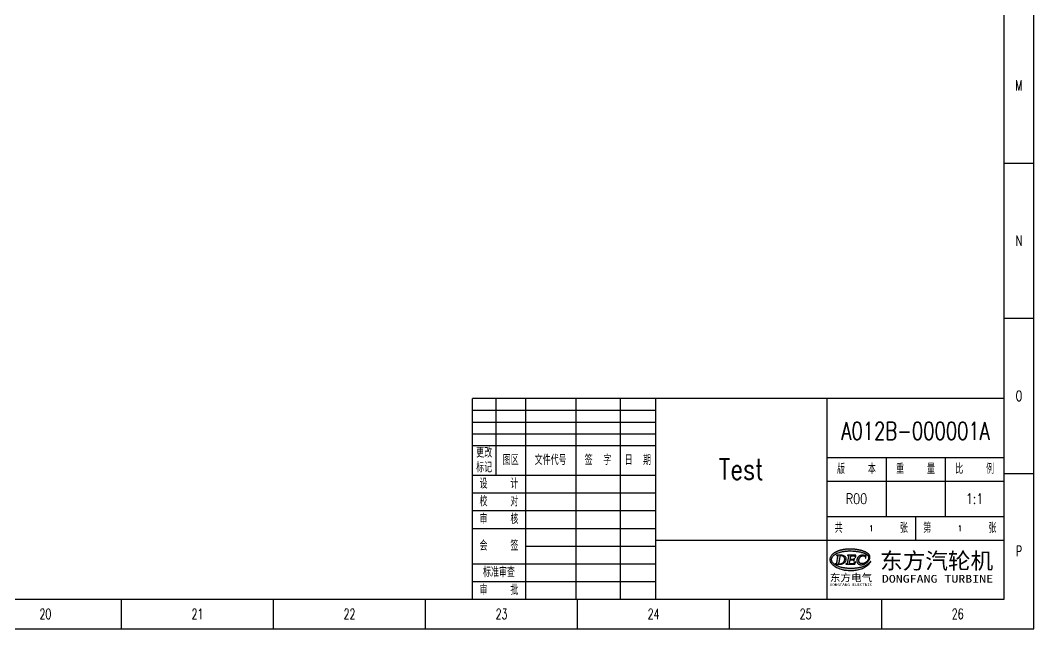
# Model space of a CAD drawing. Header units: millimetres. Extents: x 0 to 1338, y 0 to 841.
# Drawn here: x 995 to 1338, y 0 to 206 of the extents above; entities that cross this region are included whole.
import ezdxf
from ezdxf.enums import TextEntityAlignment as Align

# ---------------------------------------------------------------- set-up
doc = ezdxf.new("R2010")
doc.units = ezdxf.units.MM
doc.layers.add('PDM_Title', color=7, linetype='Continuous')
doc.styles.add('HZ', font='TXT.SHX', dxfattribs={"width": 0.667, "bigfont": 'HZTXT.SHX'})
doc.styles.add('pdmHT', font='SIMHEI.TTF')

# ---------------------------------------------------------------- blocks, each defined once
blk = doc.blocks.new('FitPDM_DWGFrame')
at = {"layer": 'PDM_Title'}
h = blk.add_hatch(color=2, dxfattribs=at)
h.paths.add_polyline_path([(1271.25, 24.86), (1271.24, 24.83), (1271.23, 24.81), (1271.24, 24.79), (1271.26, 24.76), (1271.47, 24.76), (1271.51, 24.74), (1271.55, 24.72), (1271.59, 24.67), (1271.62, 24.62), (1271.63, 24.53), (1271.26, 22.33), (1271.25, 22.22), (1271.2, 22.15), (1271.15, 22.08), (1271.08, 22.01), (1271, 21.96), (1270.91, 21.96), (1270.82, 21.94), (1270.75, 21.93), (1270.73, 21.88), (1270.75, 21.84), (1270.79, 21.84), (1272.5, 21.84), (1272.71, 21.86), (1272.92, 21.89), (1273.13, 21.93), (1273.32, 21.99), (1273.48, 22.06), (1273.7, 22.17), (1273.88, 22.28), (1274.01, 22.39), (1274.17, 22.56), (1274.29, 22.72), (1274.38, 22.87), (1274.45, 23.05), (1274.51, 23.2), (1274.53, 23.41), (1274.54, 23.59), (1274.53, 23.78), (1274.5, 23.96), (1274.44, 24.13), (1274.33, 24.3), (1274.18, 24.47), (1273.96, 24.62), (1273.76, 24.71), (1273.48, 24.8), (1273.21, 24.86), (1272.96, 24.86)])
h.paths.add_polyline_path([(1272.45, 24.62), (1272.4, 24.56), (1272.37, 24.48), (1272.34, 24.38), (1271.99, 22.35), (1271.97, 22.24), (1271.97, 22.15), (1271.97, 22.09), (1272.05, 22.04), (1272.14, 22.01), (1272.32, 22.01), (1272.52, 22.02), (1272.64, 22.03), (1272.77, 22.05), (1272.91, 22.09), (1273, 22.12), (1273.1, 22.15), (1273.18, 22.19), (1273.28, 22.24), (1273.36, 22.29), (1273.43, 22.35), (1273.51, 22.39), (1273.57, 22.43), (1273.62, 22.49), (1273.68, 22.57), (1273.72, 22.63), (1273.77, 22.71), (1273.81, 22.78), (1273.83, 22.82), (1273.89, 22.91), (1273.92, 22.99), (1273.95, 23.08), (1273.98, 23.19), (1274, 23.29), (1274.03, 23.4), (1274.04, 23.51), (1274.04, 23.6), (1274.04, 23.69), (1274, 23.9), (1273.96, 24.04), (1273.93, 24.09), (1273.89, 24.17), (1273.84, 24.22), (1273.81, 24.27), (1273.76, 24.33), (1273.72, 24.38), (1273.66, 24.43), (1273.58, 24.5), (1273.5, 24.53), (1273.4, 24.58), (1273.27, 24.63), (1273.08, 24.68), (1272.94, 24.7), (1272.81, 24.71), (1272.72, 24.7)], flags=0)
h.paths.add_polyline_path([(1276.21, 24.66), (1277.24, 24.65), (1277.31, 24.62), (1277.39, 24.59), (1277.44, 24.55), (1277.48, 24.51), (1277.52, 24.46), (1277.54, 24.41), (1277.56, 24.36), (1277.58, 24.25), (1277.6, 24.18), (1277.62, 24.16), (1277.64, 24.16), (1277.67, 24.16), (1277.71, 24.19), (1277.74, 24.23), (1277.76, 24.28), (1277.83, 24.75), (1277.83, 24.8), (1277.81, 24.83), (1277.78, 24.85), (1277.75, 24.86), (1275.02, 24.86), (1274.98, 24.84), (1274.98, 24.8), (1275, 24.76), (1275.12, 24.75), (1275.21, 24.73), (1275.28, 24.69), (1275.31, 24.64), (1275.32, 24.56), (1275.31, 24.49), (1274.9, 22.25), (1274.87, 22.17), (1274.84, 22.11), (1274.79, 22.06), (1274.75, 22), (1274.68, 21.96), (1274.63, 21.94), (1274.59, 21.93), (1274.43, 21.93), (1274.41, 21.92), (1274.4, 21.88), (1274.41, 21.86), (1274.43, 21.84), (1277.31, 21.84), (1277.35, 21.85), (1277.4, 21.89), (1277.42, 21.92), (1277.68, 22.51), (1277.69, 22.54), (1277.69, 22.58), (1277.67, 22.59), (1277.64, 22.61), (1277.6, 22.61), (1277.57, 22.6), (1277.53, 22.56), (1277.5, 22.51), (1277.47, 22.46), (1277.43, 22.4), (1277.35, 22.34), (1277.25, 22.27), (1277.17, 22.21), (1277.1, 22.17), (1277.02, 22.12), (1276.94, 22.08), (1276.88, 22.05), (1276.8, 22.03), (1276.72, 22.02), (1276.65, 22.01), (1275.84, 22), (1275.78, 22.02), (1275.73, 22.05), (1275.71, 22.07), (1275.7, 22.16), (1275.7, 22.26), (1275.86, 23.2), (1275.87, 23.25), (1275.88, 23.28), (1275.91, 23.3), (1275.98, 23.31), (1276.71, 23.31), (1276.83, 23.29), (1276.93, 23.27), (1276.99, 23.22), (1277.03, 23.17), (1277.07, 23.11), (1277.09, 23.05), (1277.08, 22.99), (1277.08, 22.95), (1277.09, 22.9), (1277.11, 22.89), (1277.15, 22.89), (1277.18, 22.9), (1277.21, 22.92), (1277.22, 22.94), (1277.38, 23.82), (1277.39, 23.87), (1277.39, 23.89), (1277.37, 23.9), (1277.34, 23.91), (1277.31, 23.91), (1277.29, 23.89), (1277.27, 23.83), (1277.25, 23.76), (1277.23, 23.7), (1277.2, 23.65), (1277.15, 23.61), (1277.12, 23.58), (1277.05, 23.54), (1276.99, 23.51), (1276.92, 23.48), (1276.87, 23.48), (1275.97, 23.48), (1275.93, 23.51), (1275.92, 23.56), (1275.94, 23.65), (1276.09, 24.52), (1276.1, 24.57), (1276.12, 24.6), (1276.14, 24.63)])
h.paths.add_polyline_path([(1282.82, 22.6), (1282.86, 22.66), (1282.9, 22.72), (1282.91, 22.73), (1282.91, 22.75), (1282.91, 22.77), (1282.89, 22.79), (1282.88, 22.82), (1282.85, 22.82), (1282.81, 22.81), (1282.77, 22.77), (1282.73, 22.72), (1282.69, 22.66), (1282.67, 22.64), (1282.53, 22.49), (1282.35, 22.34), (1282.27, 22.26), (1282.17, 22.18), (1282.06, 22.07), (1281.96, 22), (1281.87, 21.94), (1281.78, 21.87), (1281.59, 21.72), (1281.46, 21.64), (1281.27, 21.53), (1281.09, 21.42), (1280.9, 21.33), (1280.73, 21.24), (1280.64, 21.2), (1280.58, 21.17), (1280.41, 21.11), (1280.26, 21.04), (1280.06, 20.97), (1279.87, 20.9), (1279.66, 20.83), (1279.46, 20.77), (1279.24, 20.72), (1279.03, 20.69), (1278.83, 20.66), (1278.62, 20.61), (1278.42, 20.58), (1278.13, 20.54), (1277.94, 20.51), (1277.7, 20.48), (1277.47, 20.46), (1277.21, 20.44), (1276.92, 20.41), (1276.57, 20.39), (1276.21, 20.39), (1276.03, 20.38), (1275.79, 20.37), (1275.4, 20.39), (1275.2, 20.41), (1275.06, 20.43), (1274.83, 20.46), (1274.65, 20.46), (1274.43, 20.51), (1274.14, 20.54), (1273.95, 20.59), (1273.74, 20.61), (1273.46, 20.67), (1273.19, 20.73), (1272.91, 20.79), (1272.64, 20.87), (1272.26, 20.99), (1272.05, 21.08), (1271.8, 21.17), (1271.58, 21.27), (1271.4, 21.35), (1271.22, 21.43), (1271.05, 21.54), (1270.82, 21.64), (1270.64, 21.77), (1270.48, 21.89), (1270.32, 22.04), (1270.17, 22.18), (1270.02, 22.36), (1269.94, 22.46), (1269.81, 22.65), (1269.72, 22.83), (1269.65, 23.06), (1269.61, 23.28), (1269.6, 23.54), (1269.64, 23.77), (1269.7, 24.01), (1269.79, 24.16), (1269.87, 24.32), (1270.01, 24.51), (1270.16, 24.7), (1270.34, 24.87), (1270.59, 25.07), (1270.89, 25.26), (1270.99, 25.33), (1271.23, 25.45), (1271.48, 25.58), (1271.85, 25.73), (1272.23, 25.83), (1272.63, 25.95), (1273.01, 26.05), (1273.32, 26.11), (1273.83, 26.19), (1274.23, 26.25), (1274.62, 26.29), (1275, 26.32), (1275.34, 26.35), (1276.25, 26.34), (1276.8, 26.31), (1277.02, 26.29), (1277.26, 26.27), (1277.47, 26.25), (1277.7, 26.24), (1277.92, 26.21), (1278.11, 26.18), (1278.34, 26.15), (1278.52, 26.12), (1278.75, 26.09), (1278.99, 26.04), (1279.26, 25.99), (1279.52, 25.93), (1279.71, 25.87), (1279.93, 25.82), (1280.1, 25.78), (1280.3, 25.74), (1280.46, 25.68), (1280.65, 25.61), (1280.76, 25.54), (1280.87, 25.51), (1280.98, 25.46), (1281.07, 25.4), (1281.15, 25.36), (1281.25, 25.3), (1281.36, 25.23), (1281.46, 25.16), (1281.53, 25.09), (1281.62, 25.02), (1281.69, 24.95), (1281.8, 24.86), (1281.87, 24.77), (1281.91, 24.69), (1281.95, 24.63), (1282, 24.55), (1282.04, 24.49), (1282.06, 24.41), (1282.09, 24.32), (1282.11, 24.21), (1282.11, 24.03), (1282.11, 23.88), (1282.09, 23.75), (1282.06, 23.66), (1282.04, 23.57), (1282.01, 23.47), (1281.95, 23.36), (1281.9, 23.29), (1281.82, 23.15), (1281.74, 23.05), (1281.68, 22.95), (1281.57, 22.85), (1281.49, 22.77), (1281.4, 22.68), (1281.34, 22.62), (1281.23, 22.54), (1281.15, 22.48), (1281.06, 22.42), (1280.97, 22.37), (1280.84, 22.31), (1280.76, 22.26), (1280.68, 22.23), (1280.59, 22.18), (1280.49, 22.14), (1280.35, 22.12), (1280.22, 22.09), (1280.07, 22.05), (1279.87, 22.05), (1279.65, 22.05), (1279.56, 22.08), (1279.44, 22.11), (1279.36, 22.14), (1279.29, 22.18), (1279.22, 22.22), (1279.16, 22.26), (1279.12, 22.3), (1279.08, 22.33), (1279.04, 22.35), (1279.01, 22.4), (1278.98, 22.44), (1278.96, 22.48), (1278.93, 22.53), (1278.9, 22.59), (1278.88, 22.65), (1278.86, 22.72), (1278.84, 22.79), (1278.82, 22.88), (1278.81, 22.97), (1278.79, 23.11), (1278.79, 23.24), (1278.82, 23.34), (1278.83, 23.41), (1278.84, 23.48), (1278.87, 23.57), (1278.9, 23.65), (1278.93, 23.73), (1278.96, 23.79), (1278.99, 23.85), (1279.02, 23.91), (1279.04, 23.97), (1279.06, 24), (1279.1, 24.04), (1279.12, 24.08), (1279.16, 24.11), (1279.18, 24.13), (1279.19, 24.16), (1279.21, 24.18), (1279.24, 24.22), (1279.25, 24.24), (1279.27, 24.26), (1279.32, 24.3), (1279.35, 24.35), (1279.45, 24.42), (1279.53, 24.48), (1279.63, 24.53), (1279.72, 24.59), (1279.8, 24.62), (1279.87, 24.65), (1279.98, 24.68), (1280.06, 24.7), (1280.12, 24.73), (1280.23, 24.73), (1280.38, 24.73), (1280.46, 24.71), (1280.55, 24.68), (1280.63, 24.66), (1280.71, 24.62), (1280.77, 24.58), (1280.82, 24.54), (1280.87, 24.49), (1280.92, 24.43), (1280.96, 24.39), (1280.99, 24.34), (1281, 24.29), (1281.03, 24.23), (1281.03, 24.16), (1281.05, 24.07), (1281.07, 23.99), (1281.07, 23.91), (1281.08, 23.89), (1281.1, 23.89), (1281.14, 23.88), (1281.15, 23.89), (1281.17, 23.91), (1281.17, 23.99), (1281.18, 24.11), (1281.3, 24.82), (1281.3, 24.85), (1281.28, 24.87), (1281.26, 24.89), (1281.22, 24.89), (1281.18, 24.87), (1281.15, 24.85), (1281.13, 24.82), (1281.12, 24.8), (1281.09, 24.78), (1281.04, 24.76), (1281, 24.75), (1280.95, 24.75), (1280.88, 24.76), (1280.82, 24.78), (1280.73, 24.8), (1280.63, 24.82), (1280.54, 24.85), (1280.43, 24.86), (1280.31, 24.87), (1280.16, 24.89), (1280, 24.89), (1279.84, 24.87), (1279.68, 24.86), (1279.58, 24.84), (1279.5, 24.82), (1279.39, 24.79), (1279.3, 24.76), (1279.22, 24.73), (1279.15, 24.71), (1279.06, 24.65), (1278.97, 24.6), (1278.9, 24.56), (1278.85, 24.51), (1278.8, 24.47), (1278.74, 24.42), (1278.66, 24.34), (1278.58, 24.26), (1278.52, 24.19), (1278.48, 24.13), (1278.43, 24.08), (1278.38, 24.01), (1278.34, 23.93), (1278.3, 23.86), (1278.27, 23.77), (1278.23, 23.7), (1278.19, 23.6), (1278.17, 23.52), (1278.17, 23.46), (1278.15, 23.41), (1278.14, 23.3), (1278.11, 23.21), (1278.11, 23.14), (1278.1, 23.05), (1278.09, 23.01), (1278.1, 22.98), (1278.11, 22.89), (1278.12, 22.8), (1278.14, 22.71), (1278.14, 22.62), (1278.16, 22.54), (1278.21, 22.44), (1278.25, 22.37), (1278.3, 22.29), (1278.34, 22.23), (1278.39, 22.17), (1278.44, 22.13), (1278.5, 22.06), (1278.55, 22), (1278.62, 21.95), (1278.7, 21.89), (1278.78, 21.84), (1278.85, 21.81), (1278.92, 21.79), (1279.04, 21.75), (1279.15, 21.71), (1279.27, 21.69), (1279.42, 21.68), (1279.57, 21.67), (1279.74, 21.68), (1279.91, 21.69), (1280.07, 21.71), (1280.22, 21.74), (1280.33, 21.77), (1280.41, 21.79), (1280.49, 21.82), (1280.61, 21.86), (1280.68, 21.91), (1280.77, 21.94), (1280.87, 22), (1280.94, 22.04), (1281.01, 22.08), (1281.11, 22.14), (1281.18, 22.2), (1281.29, 22.26), (1281.35, 22.31), (1281.41, 22.36), (1281.46, 22.38), (1281.53, 22.45), (1281.61, 22.5), (1281.67, 22.56), (1281.72, 22.62), (1281.77, 22.65), (1281.83, 22.71), (1281.85, 22.75), (1281.91, 22.8), (1281.94, 22.86), (1281.98, 22.88), (1282.01, 22.92), (1282.04, 22.95), (1282.06, 22.99), (1282.1, 23.04), (1282.14, 23.08), (1282.16, 23.12), (1282.2, 23.18), (1282.24, 23.24), (1282.28, 23.28), (1282.31, 23.35), (1282.36, 23.4), (1282.38, 23.45), (1282.4, 23.49), (1282.42, 23.56), (1282.44, 23.61), (1282.47, 23.69), (1282.5, 23.76), (1282.52, 23.84), (1282.54, 23.91), (1282.56, 23.99), (1282.57, 24.08), (1282.58, 24.24), (1282.57, 24.46), (1282.55, 24.58), (1282.52, 24.66), (1282.49, 24.75), (1282.46, 24.8), (1282.43, 24.86), (1282.39, 24.93), (1282.34, 25), (1282.3, 25.05), (1282.26, 25.11), (1282.2, 25.16), (1282.14, 25.25), (1282.06, 25.31), (1282, 25.38), (1281.94, 25.42), (1281.86, 25.49), (1281.79, 25.55), (1281.71, 25.61), (1281.65, 25.66), (1281.57, 25.7), (1281.5, 25.74), (1281.41, 25.79), (1281.34, 25.83), (1281.27, 25.87), (1281.2, 25.9), (1281.12, 25.94), (1281.06, 25.98), (1281.02, 25.99), (1280.96, 26.01), (1280.86, 26.07), (1280.76, 26.1), (1280.69, 26.14), (1280.59, 26.17), (1280.51, 26.21), (1280.43, 26.24), (1280.35, 26.27), (1280.27, 26.31), (1280.18, 26.33), (1280.09, 26.36), (1280.01, 26.38), (1279.92, 26.42), (1279.82, 26.45), (1279.72, 26.47), (1279.62, 26.5), (1279.53, 26.53), (1279.43, 26.55), (1279.33, 26.58), (1279.22, 26.6), (1279.12, 26.62), (1279.04, 26.64), (1278.95, 26.66), (1278.82, 26.68), (1278.74, 26.7), (1278.64, 26.71), (1278.57, 26.74), (1278.46, 26.75), (1278.38, 26.77), (1278.27, 26.79), (1278.11, 26.81), (1278, 26.83), (1277.91, 26.85), (1277.8, 26.87), (1277.67, 26.88), (1277.49, 26.9), (1277.34, 26.92), (1277.14, 26.94), (1276.95, 26.95), (1276.75, 26.95), (1276.54, 26.96), (1276.27, 26.97), (1275.96, 26.98), (1275.61, 26.99), (1275.37, 26.98), (1275.1, 26.96), (1274.88, 26.96), (1274.62, 26.95), (1274.41, 26.93), (1274.24, 26.9), (1274.05, 26.88), (1273.9, 26.86), (1273.8, 26.84), (1273.71, 26.82), (1273.61, 26.8), (1273.48, 26.78), (1273.39, 26.76), (1273.25, 26.73), (1273.14, 26.71), (1273.06, 26.69), (1272.95, 26.66), (1272.82, 26.64), (1272.73, 26.62), (1272.65, 26.59), (1272.54, 26.56), (1272.43, 26.53), (1272.33, 26.5), (1272.24, 26.47), (1272.18, 26.45), (1272.09, 26.42), (1271.99, 26.38), (1271.91, 26.37), (1271.85, 26.33), (1271.78, 26.31), (1271.7, 26.27), (1271.6, 26.24), (1271.52, 26.2), (1271.43, 26.17), (1271.34, 26.13), (1271.25, 26.09), (1271.17, 26.04), (1271.08, 26), (1271, 25.96), (1270.91, 25.92), (1270.84, 25.87), (1270.75, 25.83), (1270.66, 25.78), (1270.57, 25.73), (1270.5, 25.69), (1270.43, 25.64), (1270.35, 25.58), (1270.24, 25.51), (1270.09, 25.38), (1269.91, 25.23), (1269.71, 25.05), (1269.55, 24.84), (1269.39, 24.65), (1269.29, 24.45), (1269.19, 24.23), (1269.12, 24.09), (1269.07, 23.88), (1269.02, 23.67), (1269.01, 23.51), (1269.01, 23.4), (1269, 23.3), (1269.01, 23.21), (1269.06, 22.94), (1269.14, 22.74), (1269.27, 22.48), (1269.39, 22.31), (1269.51, 22.13), (1269.66, 21.96), (1269.81, 21.78), (1269.98, 21.62), (1270.18, 21.44), (1270.42, 21.27), (1270.68, 21.09), (1270.93, 20.92), (1271.19, 20.78), (1271.53, 20.64), (1271.9, 20.47), (1272.38, 20.29), (1272.87, 20.13), (1273.21, 20.02), (1273.56, 19.95), (1273.89, 19.88), (1274.29, 19.83), (1274.63, 19.79), (1275.14, 19.76), (1275.76, 19.72), (1276.27, 19.71), (1276.64, 19.75), (1277.12, 19.77), (1277.55, 19.83), (1277.95, 19.89), (1278.39, 19.95), (1278.85, 20.06), (1279.27, 20.17), (1279.66, 20.31), (1279.99, 20.43), (1280.35, 20.59), (1280.7, 20.75), (1281, 20.92), (1281.34, 21.15), (1281.63, 21.36), (1281.82, 21.51), (1281.92, 21.59), (1282, 21.66), (1282.14, 21.8), (1282.32, 21.98), (1282.46, 22.16), (1282.56, 22.29), (1282.67, 22.41)])
at = {"layer": 'PDM_Title', "color": 2}
for p, q in [((1338, 0), (1338, 841)), ((1328, 157.69), (1338, 157.69)), ((1328, 105.12), (1338, 105.12)), ((1156, 78), (1156, 52)), ((1166, 78), (1166, 10)), ((1183, 78), (1183, 10)), ((1198, 78), (1198, 10)), ((1210, 78), (1210, 10)), ((1268, 78), (1268, 10)), ((1148, 74), (1210, 74)), ((1148, 70), (1210, 70)), ((1148, 66), (1210, 66)), ((1148, 62), (1210, 62)), ((1268, 58), (1328, 58)), ((1288, 58), (1288, 38)), ((1308, 58), (1308, 38)), ((1148, 52), (1210, 52)), ((1328, 52.56), (1338, 52.56)), ((1268, 50), (1328, 50)), ((1148, 46), (1210, 46)), ((1148, 40), (1210, 40)), ((1268, 38), (1328, 38)), ((1298, 38), (1298, 30)), ((1148, 34), (1210, 34)), ((1166, 28), (1210, 28)), ((1210, 30), (1268, 30)), ((1268, 30), (1328, 30)), ((1269.12, 24.09), (1269.07, 23.88)), ((1269.19, 24.23), (1269.12, 24.09)), ((1269.29, 24.45), (1269.19, 24.23)), ((1269.39, 24.65), (1269.29, 24.45)), ((1269.55, 24.84), (1269.39, 24.65)), ((1269.71, 25.05), (1269.55, 24.84)), ((1269.7, 24.01), (1269.79, 24.16)), ((1269.91, 25.23), (1269.71, 25.05)), ((1269.79, 24.16), (1269.87, 24.32)), ((1269.87, 24.32), (1270.01, 24.51)), ((1270.09, 25.38), (1269.91, 25.23)), ((1270.01, 24.51), (1270.16, 24.7)), ((1270.24, 25.51), (1270.09, 25.38)), ((1270.16, 24.7), (1270.34, 24.87)), ((1270.35, 25.58), (1270.24, 25.51)), ((1270.34, 24.87), (1270.59, 25.07)), ((1270.43, 25.64), (1270.35, 25.58)), ((1270.5, 25.69), (1270.43, 25.64)), ((1270.57, 25.73), (1270.5, 25.69)), ((1270.66, 25.78), (1270.57, 25.73)), ((1270.59, 25.07), (1270.89, 25.26)), ((1270.75, 25.83), (1270.66, 25.78)), ((1270.84, 25.87), (1270.75, 25.83)), ((1270.91, 25.92), (1270.84, 25.87)), ((1270.89, 25.26), (1270.99, 25.33)), ((1271, 25.96), (1270.91, 25.92)), ((1270.99, 25.33), (1271.23, 25.45)), ((1271.08, 26), (1271, 25.96)), ((1271.17, 26.04), (1271.08, 26)), ((1271.25, 26.09), (1271.17, 26.04)), ((1271.23, 25.45), (1271.48, 25.58)), ((1271.24, 24.83), (1271.23, 24.81)), ((1271.23, 24.81), (1271.24, 24.79)), ((1271.25, 24.86), (1271.24, 24.83)), ((1271.24, 24.79), (1271.26, 24.76)), ((1271.34, 26.13), (1271.25, 26.09)), ((1272.96, 24.86), (1271.25, 24.86)), ((1271.26, 24.76), (1271.47, 24.76)), ((1271.63, 24.53), (1271.26, 22.33)), ((1271.43, 26.17), (1271.34, 26.13)), ((1271.52, 26.2), (1271.43, 26.17)), ((1271.47, 24.76), (1271.51, 24.74)), ((1271.48, 25.58), (1271.85, 25.73)), ((1271.51, 24.74), (1271.55, 24.72)), ((1271.6, 26.24), (1271.52, 26.2)), ((1271.55, 24.72), (1271.59, 24.67)), ((1271.59, 24.67), (1271.62, 24.62)), ((1271.7, 26.27), (1271.6, 26.24)), ((1271.62, 24.62), (1271.63, 24.53)), ((1271.78, 26.31), (1271.7, 26.27)), ((1271.85, 26.33), (1271.78, 26.31)), ((1271.91, 26.37), (1271.85, 26.33)), ((1271.85, 25.73), (1272.23, 25.83)), ((1271.99, 26.38), (1271.91, 26.37)), ((1272.09, 26.42), (1271.99, 26.38)), ((1272.34, 24.38), (1271.99, 22.35)), ((1272.18, 26.45), (1272.09, 26.42)), ((1272.24, 26.47), (1272.18, 26.45)), ((1272.23, 25.83), (1272.63, 25.95)), ((1272.33, 26.5), (1272.24, 26.47)), ((1272.43, 26.53), (1272.33, 26.5)), ((1272.37, 24.48), (1272.34, 24.38)), ((1272.4, 24.56), (1272.37, 24.48)), ((1272.45, 24.62), (1272.4, 24.56)), ((1272.54, 26.56), (1272.43, 26.53)), ((1272.72, 24.7), (1272.45, 24.62)), ((1272.65, 26.59), (1272.54, 26.56)), ((1272.63, 25.95), (1273.01, 26.05)), ((1272.73, 26.62), (1272.65, 26.59)), ((1272.81, 24.71), (1272.72, 24.7)), ((1272.82, 26.64), (1272.73, 26.62)), ((1272.94, 24.7), (1272.81, 24.71)), ((1272.95, 26.66), (1272.82, 26.64)), ((1273.08, 24.68), (1272.94, 24.7)), ((1273.06, 26.69), (1272.95, 26.66)), ((1273.21, 24.86), (1272.96, 24.86)), ((1273.01, 26.05), (1273.32, 26.11)), ((1273.14, 26.71), (1273.06, 26.69)), ((1273.27, 24.63), (1273.08, 24.68)), ((1273.25, 26.73), (1273.14, 26.71)), ((1273.48, 24.8), (1273.21, 24.86)), ((1273.39, 26.76), (1273.25, 26.73)), ((1273.4, 24.58), (1273.27, 24.63)), ((1273.32, 26.11), (1273.83, 26.19)), ((1273.48, 26.78), (1273.39, 26.76)), ((1273.5, 24.53), (1273.4, 24.58)), ((1273.61, 26.8), (1273.48, 26.78)), ((1273.76, 24.71), (1273.48, 24.8)), ((1273.58, 24.5), (1273.5, 24.53)), ((1273.66, 24.43), (1273.58, 24.5)), ((1273.71, 26.82), (1273.61, 26.8)), ((1273.72, 24.38), (1273.66, 24.43)), ((1273.8, 26.84), (1273.71, 26.82)), ((1273.76, 24.33), (1273.72, 24.38)), ((1273.96, 24.62), (1273.76, 24.71)), ((1273.81, 24.27), (1273.76, 24.33)), ((1273.9, 26.86), (1273.8, 26.84)), ((1273.84, 24.22), (1273.81, 24.27)), ((1273.83, 26.19), (1274.23, 26.25)), ((1273.89, 24.17), (1273.84, 24.22)), ((1273.93, 24.09), (1273.89, 24.17)), ((1274.05, 26.88), (1273.9, 26.86)), ((1273.96, 24.04), (1273.93, 24.09)), ((1274.18, 24.47), (1273.96, 24.62)), ((1274, 23.9), (1273.96, 24.04)), ((1274.24, 26.9), (1274.05, 26.88)), ((1274.33, 24.3), (1274.18, 24.47)), ((1274.23, 26.25), (1274.62, 26.29)), ((1274.41, 26.93), (1274.24, 26.9)), ((1274.44, 24.13), (1274.33, 24.3)), ((1274.62, 26.95), (1274.41, 26.93)), ((1274.5, 23.96), (1274.44, 24.13)), ((1274.88, 26.96), (1274.62, 26.95)), ((1274.62, 26.29), (1275, 26.32)), ((1275.1, 26.96), (1274.88, 26.96)), ((1275.31, 24.49), (1274.9, 22.25)), ((1275.02, 24.86), (1274.98, 24.84)), ((1274.98, 24.84), (1274.98, 24.8)), ((1274.98, 24.8), (1275, 24.76)), ((1275, 26.32), (1275.34, 26.35)), ((1275, 24.76), (1275.12, 24.75)), ((1277.75, 24.86), (1275.02, 24.86)), ((1275.37, 26.98), (1275.1, 26.96)), ((1275.12, 24.75), (1275.21, 24.73)), ((1275.21, 24.73), (1275.28, 24.69)), ((1275.28, 24.69), (1275.31, 24.64)), ((1275.31, 24.64), (1275.32, 24.56)), ((1275.32, 24.56), (1275.31, 24.49)), ((1275.34, 26.35), (1276.25, 26.34)), ((1275.61, 26.99), (1275.37, 26.98)), ((1275.96, 26.98), (1275.61, 26.99)), ((1275.94, 23.65), (1276.09, 24.52)), ((1276.27, 26.97), (1275.96, 26.98)), ((1276.09, 24.52), (1276.1, 24.57)), ((1276.1, 24.57), (1276.12, 24.6)), ((1276.12, 24.6), (1276.14, 24.63)), ((1276.14, 24.63), (1276.21, 24.66)), ((1276.21, 24.66), (1277.24, 24.65)), ((1276.25, 26.34), (1276.8, 26.31)), ((1276.54, 26.96), (1276.27, 26.97)), ((1276.75, 26.95), (1276.54, 26.96)), ((1276.95, 26.95), (1276.75, 26.95)), ((1276.8, 26.31), (1277.02, 26.29)), ((1277.14, 26.94), (1276.95, 26.95)), ((1277.02, 26.29), (1277.26, 26.27)), ((1277.34, 26.92), (1277.14, 26.94)), ((1277.24, 24.65), (1277.31, 24.62)), ((1277.26, 26.27), (1277.47, 26.25)), ((1277.31, 24.62), (1277.39, 24.59)), ((1277.49, 26.9), (1277.34, 26.92)), ((1277.39, 24.59), (1277.44, 24.55)), ((1277.44, 24.55), (1277.48, 24.51)), ((1277.47, 26.25), (1277.7, 26.24)), ((1277.48, 24.51), (1277.52, 24.46)), ((1277.67, 26.88), (1277.49, 26.9)), ((1277.52, 24.46), (1277.54, 24.41)), ((1277.54, 24.41), (1277.56, 24.36)), ((1277.56, 24.36), (1277.58, 24.25)), ((1277.58, 24.25), (1277.6, 24.18)), ((1277.6, 24.18), (1277.62, 24.16)), ((1277.62, 24.16), (1277.64, 24.16)), ((1277.64, 24.16), (1277.67, 24.16)), ((1277.8, 26.87), (1277.67, 26.88)), ((1277.67, 24.16), (1277.71, 24.19)), ((1277.7, 26.24), (1277.92, 26.21)), ((1277.71, 24.19), (1277.74, 24.23)), ((1277.74, 24.23), (1277.76, 24.28)), ((1277.78, 24.85), (1277.75, 24.86)), ((1277.76, 24.28), (1277.83, 24.75)), ((1277.81, 24.83), (1277.78, 24.85)), ((1277.91, 26.85), (1277.8, 26.87)), ((1277.83, 24.8), (1277.81, 24.83)), ((1277.83, 24.75), (1277.83, 24.8)), ((1278, 26.83), (1277.91, 26.85)), ((1277.92, 26.21), (1278.11, 26.18)), ((1278.11, 26.81), (1278, 26.83)), ((1278.27, 26.79), (1278.11, 26.81)), ((1278.11, 26.18), (1278.34, 26.15)), ((1278.38, 26.77), (1278.27, 26.79)), ((1278.34, 26.15), (1278.52, 26.12)), ((1278.46, 26.75), (1278.38, 26.77)), ((1278.43, 24.08), (1278.38, 24.01)), ((1278.48, 24.13), (1278.43, 24.08)), ((1278.57, 26.74), (1278.46, 26.75)), ((1278.52, 24.19), (1278.48, 24.13)), ((1278.52, 26.12), (1278.75, 26.09)), ((1278.58, 24.26), (1278.52, 24.19)), ((1278.64, 26.71), (1278.57, 26.74)), ((1278.66, 24.34), (1278.58, 24.26)), ((1278.74, 26.7), (1278.64, 26.71)), ((1278.74, 24.42), (1278.66, 24.34)), ((1278.82, 26.68), (1278.74, 26.7)), ((1278.8, 24.47), (1278.74, 24.42)), ((1278.75, 26.09), (1278.99, 26.04)), ((1278.85, 24.51), (1278.8, 24.47)), ((1278.95, 26.66), (1278.82, 26.68)), ((1278.9, 24.56), (1278.85, 24.51)), ((1278.97, 24.6), (1278.9, 24.56)), ((1279.04, 26.64), (1278.95, 26.66)), ((1279.06, 24.65), (1278.97, 24.6)), ((1278.99, 26.04), (1279.26, 25.99)), ((1279.12, 26.62), (1279.04, 26.64)), ((1279.15, 24.71), (1279.06, 24.65)), ((1279.06, 24), (1279.1, 24.04)), ((1279.1, 24.04), (1279.12, 24.08)), ((1279.22, 26.6), (1279.12, 26.62)), ((1279.12, 24.08), (1279.16, 24.11)), ((1279.22, 24.73), (1279.15, 24.71)), ((1279.16, 24.11), (1279.18, 24.13)), ((1279.18, 24.13), (1279.19, 24.16)), ((1279.19, 24.16), (1279.21, 24.18)), ((1279.21, 24.18), (1279.24, 24.22)), ((1279.33, 26.58), (1279.22, 26.6)), ((1279.3, 24.76), (1279.22, 24.73)), ((1279.24, 24.22), (1279.25, 24.24)), ((1279.25, 24.24), (1279.27, 24.26)), ((1279.26, 25.99), (1279.52, 25.93)), ((1279.27, 24.26), (1279.32, 24.3)), ((1279.39, 24.79), (1279.3, 24.76)), ((1279.32, 24.3), (1279.35, 24.35)), ((1279.43, 26.55), (1279.33, 26.58)), ((1279.35, 24.35), (1279.45, 24.42)), ((1279.5, 24.82), (1279.39, 24.79)), ((1279.53, 26.53), (1279.43, 26.55)), ((1279.45, 24.42), (1279.53, 24.48)), ((1279.58, 24.84), (1279.5, 24.82)), ((1279.52, 25.93), (1279.71, 25.87)), ((1279.62, 26.5), (1279.53, 26.53)), ((1279.53, 24.48), (1279.63, 24.53)), ((1279.68, 24.86), (1279.58, 24.84)), ((1279.72, 26.47), (1279.62, 26.5)), ((1279.63, 24.53), (1279.72, 24.59)), ((1279.84, 24.87), (1279.68, 24.86)), ((1279.71, 25.87), (1279.93, 25.82)), ((1279.82, 26.45), (1279.72, 26.47)), ((1279.72, 24.59), (1279.8, 24.62)), ((1279.8, 24.62), (1279.87, 24.65)), ((1279.92, 26.42), (1279.82, 26.45)), ((1280, 24.89), (1279.84, 24.87)), ((1279.87, 24.65), (1279.98, 24.68)), ((1280.01, 26.38), (1279.92, 26.42)), ((1279.93, 25.82), (1280.1, 25.78)), ((1279.98, 24.68), (1280.06, 24.7)), ((1280.16, 24.89), (1280, 24.89)), ((1280.09, 26.36), (1280.01, 26.38)), ((1280.06, 24.7), (1280.12, 24.73)), ((1280.18, 26.33), (1280.09, 26.36)), ((1280.1, 25.78), (1280.3, 25.74)), ((1280.12, 24.73), (1280.23, 24.73)), ((1280.31, 24.87), (1280.16, 24.89)), ((1280.27, 26.31), (1280.18, 26.33)), ((1280.23, 24.73), (1280.38, 24.73)), ((1280.35, 26.27), (1280.27, 26.31)), ((1280.3, 25.74), (1280.46, 25.68)), ((1280.43, 24.86), (1280.31, 24.87)), ((1280.43, 26.24), (1280.35, 26.27)), ((1280.38, 24.73), (1280.46, 24.71)), ((1280.51, 26.21), (1280.43, 26.24)), ((1280.54, 24.85), (1280.43, 24.86)), ((1280.46, 25.68), (1280.65, 25.61)), ((1280.46, 24.71), (1280.55, 24.68)), ((1280.59, 26.17), (1280.51, 26.21)), ((1280.63, 24.82), (1280.54, 24.85)), ((1280.55, 24.68), (1280.63, 24.66)), ((1280.69, 26.14), (1280.59, 26.17)), ((1280.73, 24.8), (1280.63, 24.82)), ((1280.63, 24.66), (1280.71, 24.62)), ((1280.65, 25.61), (1280.76, 25.54)), ((1280.76, 26.1), (1280.69, 26.14)), ((1280.71, 24.62), (1280.77, 24.58)), ((1280.82, 24.78), (1280.73, 24.8)), ((1280.86, 26.07), (1280.76, 26.1)), ((1280.76, 25.54), (1280.87, 25.51)), ((1280.77, 24.58), (1280.82, 24.54)), ((1280.88, 24.76), (1280.82, 24.78)), ((1280.82, 24.54), (1280.87, 24.49)), ((1280.96, 26.01), (1280.86, 26.07)), ((1280.87, 25.51), (1280.98, 25.46)), ((1280.87, 24.49), (1280.92, 24.43)), ((1280.95, 24.75), (1280.88, 24.76)), ((1280.92, 24.43), (1280.96, 24.39)), ((1281, 24.75), (1280.95, 24.75)), ((1281.02, 25.99), (1280.96, 26.01)), ((1280.96, 24.39), (1280.99, 24.34)), ((1280.98, 25.46), (1281.07, 25.4)), ((1280.99, 24.34), (1281, 24.29)), ((1281.04, 24.76), (1281, 24.75)), ((1281, 24.29), (1281.03, 24.23)), ((1281.06, 25.98), (1281.02, 25.99)), ((1281.03, 24.23), (1281.03, 24.16)), ((1281.03, 24.16), (1281.05, 24.07)), ((1281.09, 24.78), (1281.04, 24.76)), ((1281.05, 24.07), (1281.07, 23.99)), ((1281.12, 25.94), (1281.06, 25.98)), ((1281.07, 25.4), (1281.15, 25.36)), ((1281.12, 24.8), (1281.09, 24.78)), ((1281.2, 25.9), (1281.12, 25.94)), ((1281.13, 24.82), (1281.12, 24.8)), ((1281.15, 24.85), (1281.13, 24.82)), ((1281.15, 25.36), (1281.25, 25.3)), ((1281.18, 24.87), (1281.15, 24.85)), ((1281.17, 23.99), (1281.18, 24.11)), ((1281.22, 24.89), (1281.18, 24.87)), ((1281.18, 24.11), (1281.3, 24.82)), ((1281.27, 25.87), (1281.2, 25.9)), ((1281.26, 24.89), (1281.22, 24.89)), ((1281.25, 25.3), (1281.36, 25.23)), ((1281.28, 24.87), (1281.26, 24.89)), ((1281.34, 25.83), (1281.27, 25.87)), ((1281.3, 24.85), (1281.28, 24.87)), ((1281.3, 24.82), (1281.3, 24.85)), ((1281.41, 25.79), (1281.34, 25.83)), ((1281.36, 25.23), (1281.46, 25.16)), ((1281.5, 25.74), (1281.41, 25.79)), ((1281.46, 25.16), (1281.53, 25.09)), ((1281.57, 25.7), (1281.5, 25.74)), ((1281.53, 25.09), (1281.62, 25.02)), ((1281.65, 25.66), (1281.57, 25.7)), ((1281.62, 25.02), (1281.69, 24.95)), ((1281.71, 25.61), (1281.65, 25.66)), ((1281.69, 24.95), (1281.8, 24.86)), ((1281.79, 25.55), (1281.71, 25.61)), ((1281.86, 25.49), (1281.79, 25.55)), ((1281.8, 24.86), (1281.87, 24.77)), ((1281.94, 25.42), (1281.86, 25.49)), ((1281.87, 24.77), (1281.91, 24.69)), ((1281.91, 24.69), (1281.95, 24.63)), ((1282, 25.38), (1281.94, 25.42)), ((1281.95, 24.63), (1282, 24.55)), ((1282.06, 25.31), (1282, 25.38)), ((1282, 24.55), (1282.04, 24.49)), ((1282.04, 24.49), (1282.06, 24.41)), ((1282.14, 25.25), (1282.06, 25.31)), ((1282.06, 24.41), (1282.09, 24.32)), ((1282.09, 24.32), (1282.11, 24.21)), ((1282.11, 24.21), (1282.11, 24.03)), ((1282.11, 24.03), (1282.11, 23.88)), ((1282.2, 25.16), (1282.14, 25.25)), ((1282.26, 25.11), (1282.2, 25.16)), ((1282.3, 25.05), (1282.26, 25.11)), ((1282.34, 25), (1282.3, 25.05)), ((1282.39, 24.93), (1282.34, 25)), ((1282.43, 24.86), (1282.39, 24.93)), ((1282.46, 24.8), (1282.43, 24.86)), ((1282.49, 24.75), (1282.46, 24.8)), ((1282.52, 24.66), (1282.49, 24.75)), ((1282.55, 24.58), (1282.52, 24.66)), ((1282.57, 24.46), (1282.55, 24.58)), ((1282.56, 23.99), (1282.57, 24.08)), ((1282.58, 24.24), (1282.57, 24.46)), ((1282.57, 24.08), (1282.58, 24.24)), ((1148, 22), (1210, 22)), ((1269.01, 23.4), (1269, 23.3)), ((1269, 23.3), (1269.01, 23.21)), ((1269.02, 23.67), (1269.01, 23.51)), ((1269.01, 23.51), (1269.01, 23.4)), ((1269.01, 23.21), (1269.06, 22.94)), ((1269.07, 23.88), (1269.02, 23.67)), ((1269.06, 22.94), (1269.14, 22.74)), ((1269.14, 22.74), (1269.27, 22.48)), ((1269.27, 22.48), (1269.39, 22.31)), ((1269.39, 22.31), (1269.51, 22.13)), ((1269.51, 22.13), (1269.66, 21.96)), ((1269.6, 23.54), (1269.64, 23.77)), ((1269.61, 23.28), (1269.6, 23.54)), ((1269.65, 23.06), (1269.61, 23.28)), ((1269.64, 23.77), (1269.7, 24.01)), ((1269.72, 22.83), (1269.65, 23.06)), ((1269.66, 21.96), (1269.81, 21.78)), ((1269.81, 22.65), (1269.72, 22.83)), ((1269.94, 22.46), (1269.81, 22.65)), ((1269.81, 21.78), (1269.98, 21.62)), ((1270.02, 22.36), (1269.94, 22.46)), ((1269.98, 21.62), (1270.18, 21.44)), ((1270.17, 22.18), (1270.02, 22.36)), ((1270.32, 22.04), (1270.17, 22.18)), ((1270.18, 21.44), (1270.42, 21.27)), ((1270.48, 21.89), (1270.32, 22.04)), ((1270.42, 21.27), (1270.68, 21.09)), ((1270.64, 21.77), (1270.48, 21.89)), ((1270.82, 21.64), (1270.64, 21.77)), ((1270.68, 21.09), (1270.93, 20.92)), ((1270.75, 21.93), (1270.73, 21.88)), ((1270.73, 21.88), (1270.75, 21.84)), ((1270.82, 21.94), (1270.75, 21.93)), ((1270.75, 21.84), (1270.79, 21.84)), ((1270.79, 21.84), (1272.5, 21.84)), ((1270.91, 21.96), (1270.82, 21.94)), ((1271.05, 21.54), (1270.82, 21.64)), ((1271, 21.96), (1270.91, 21.96)), ((1270.93, 20.92), (1271.19, 20.78)), ((1271.08, 22.01), (1271, 21.96)), ((1271.22, 21.43), (1271.05, 21.54)), ((1271.15, 22.08), (1271.08, 22.01)), ((1271.2, 22.15), (1271.15, 22.08)), ((1271.19, 20.78), (1271.53, 20.64)), ((1271.25, 22.22), (1271.2, 22.15)), ((1271.4, 21.35), (1271.22, 21.43)), ((1271.26, 22.33), (1271.25, 22.22)), ((1271.58, 21.27), (1271.4, 21.35)), ((1271.53, 20.64), (1271.9, 20.47)), ((1271.8, 21.17), (1271.58, 21.27)), ((1272.05, 21.08), (1271.8, 21.17)), ((1271.99, 22.35), (1271.97, 22.24)), ((1271.97, 22.24), (1271.97, 22.15)), ((1271.97, 22.15), (1271.97, 22.09)), ((1271.97, 22.09), (1272.05, 22.04)), ((1272.05, 22.04), (1272.14, 22.01)), ((1272.26, 20.99), (1272.05, 21.08)), ((1272.14, 22.01), (1272.32, 22.01)), ((1272.64, 20.87), (1272.26, 20.99)), ((1272.32, 22.01), (1272.52, 22.02)), ((1272.5, 21.84), (1272.71, 21.86)), ((1272.52, 22.02), (1272.64, 22.03)), ((1272.64, 22.03), (1272.77, 22.05)), ((1272.91, 20.79), (1272.64, 20.87)), ((1272.71, 21.86), (1272.92, 21.89)), ((1272.77, 22.05), (1272.91, 22.09)), ((1272.91, 22.09), (1273, 22.12)), ((1273.19, 20.73), (1272.91, 20.79)), ((1272.92, 21.89), (1273.13, 21.93)), ((1273, 22.12), (1273.1, 22.15)), ((1273.1, 22.15), (1273.18, 22.19)), ((1273.13, 21.93), (1273.32, 21.99)), ((1273.18, 22.19), (1273.28, 22.24)), ((1273.46, 20.67), (1273.19, 20.73)), ((1273.28, 22.24), (1273.36, 22.29)), ((1273.32, 21.99), (1273.48, 22.06)), ((1273.36, 22.29), (1273.43, 22.35)), ((1273.43, 22.35), (1273.51, 22.39)), ((1273.74, 20.61), (1273.46, 20.67)), ((1273.48, 22.06), (1273.7, 22.17)), ((1273.51, 22.39), (1273.57, 22.43)), ((1273.57, 22.43), (1273.62, 22.49)), ((1273.62, 22.49), (1273.68, 22.57)), ((1273.68, 22.57), (1273.72, 22.63)), ((1273.7, 22.17), (1273.88, 22.28)), ((1273.72, 22.63), (1273.77, 22.71)), ((1273.95, 20.59), (1273.74, 20.61)), ((1273.77, 22.71), (1273.81, 22.78)), ((1273.81, 22.78), (1273.83, 22.82)), ((1273.83, 22.82), (1273.89, 22.91)), ((1273.88, 22.28), (1274.01, 22.39)), ((1273.89, 22.91), (1273.92, 22.99)), ((1273.92, 22.99), (1273.95, 23.08)), ((1273.95, 23.08), (1273.98, 23.19)), ((1274.14, 20.54), (1273.95, 20.59)), ((1273.98, 23.19), (1274, 23.29)), ((1274.04, 23.69), (1274, 23.9)), ((1274, 23.29), (1274.03, 23.4)), ((1274.01, 22.39), (1274.17, 22.56)), ((1274.03, 23.4), (1274.04, 23.51)), ((1274.04, 23.6), (1274.04, 23.69)), ((1274.04, 23.51), (1274.04, 23.6)), ((1274.17, 22.56), (1274.29, 22.72)), ((1274.29, 22.72), (1274.38, 22.87)), ((1274.38, 22.87), (1274.45, 23.05)), ((1274.41, 21.92), (1274.4, 21.88)), ((1274.4, 21.88), (1274.41, 21.86)), ((1274.43, 21.93), (1274.41, 21.92)), ((1274.41, 21.86), (1274.43, 21.84)), ((1274.59, 21.93), (1274.43, 21.93)), ((1274.43, 21.84), (1277.31, 21.84)), ((1274.45, 23.05), (1274.51, 23.2)), ((1274.53, 23.78), (1274.5, 23.96)), ((1274.51, 23.2), (1274.53, 23.41)), ((1274.54, 23.59), (1274.53, 23.78)), ((1274.53, 23.41), (1274.54, 23.59)), ((1274.63, 21.94), (1274.59, 21.93)), ((1274.68, 21.96), (1274.63, 21.94)), ((1274.75, 22), (1274.68, 21.96)), ((1274.79, 22.06), (1274.75, 22)), ((1274.84, 22.11), (1274.79, 22.06)), ((1274.87, 22.17), (1274.84, 22.11)), ((1274.9, 22.25), (1274.87, 22.17)), ((1275.7, 22.26), (1275.86, 23.2)), ((1275.7, 22.16), (1275.7, 22.26)), ((1275.71, 22.07), (1275.7, 22.16)), ((1275.73, 22.05), (1275.71, 22.07)), ((1275.78, 22.02), (1275.73, 22.05)), ((1275.84, 22), (1275.78, 22.02)), ((1276.65, 22.01), (1275.84, 22)), ((1275.86, 23.2), (1275.87, 23.25)), ((1275.87, 23.25), (1275.88, 23.28)), ((1275.88, 23.28), (1275.91, 23.3)), ((1275.91, 23.3), (1275.98, 23.31)), ((1275.92, 23.56), (1275.94, 23.65)), ((1275.93, 23.51), (1275.92, 23.56)), ((1275.97, 23.48), (1275.93, 23.51)), ((1276.87, 23.48), (1275.97, 23.48)), ((1275.98, 23.31), (1276.71, 23.31)), ((1276.72, 22.02), (1276.65, 22.01)), ((1276.71, 23.31), (1276.83, 23.29)), ((1276.8, 22.03), (1276.72, 22.02)), ((1276.88, 22.05), (1276.8, 22.03)), ((1276.83, 23.29), (1276.93, 23.27)), ((1276.92, 23.48), (1276.87, 23.48)), ((1276.94, 22.08), (1276.88, 22.05)), ((1276.99, 23.51), (1276.92, 23.48)), ((1276.93, 23.27), (1276.99, 23.22)), ((1277.02, 22.12), (1276.94, 22.08)), ((1277.05, 23.54), (1276.99, 23.51)), ((1276.99, 23.22), (1277.03, 23.17)), ((1277.1, 22.17), (1277.02, 22.12)), ((1277.03, 23.17), (1277.07, 23.11)), ((1277.12, 23.58), (1277.05, 23.54)), ((1277.07, 23.11), (1277.09, 23.05)), ((1277.09, 23.05), (1277.08, 22.99)), ((1277.08, 22.99), (1277.08, 22.95)), ((1277.08, 22.95), (1277.09, 22.9)), ((1277.09, 22.9), (1277.11, 22.89)), ((1277.17, 22.21), (1277.1, 22.17)), ((1277.11, 22.89), (1277.15, 22.89)), ((1277.15, 23.61), (1277.12, 23.58)), ((1277.2, 23.65), (1277.15, 23.61)), ((1277.15, 22.89), (1277.18, 22.9)), ((1277.25, 22.27), (1277.17, 22.21)), ((1277.18, 22.9), (1277.21, 22.92)), ((1277.23, 23.7), (1277.2, 23.65)), ((1277.21, 22.92), (1277.22, 22.94)), ((1277.22, 22.94), (1277.38, 23.82)), ((1277.25, 23.76), (1277.23, 23.7)), ((1277.27, 23.83), (1277.25, 23.76)), ((1277.35, 22.34), (1277.25, 22.27)), ((1277.29, 23.89), (1277.27, 23.83)), ((1277.31, 23.91), (1277.29, 23.89)), ((1277.34, 23.91), (1277.31, 23.91)), ((1277.31, 21.84), (1277.35, 21.85)), ((1277.37, 23.9), (1277.34, 23.91)), ((1277.43, 22.4), (1277.35, 22.34)), ((1277.35, 21.85), (1277.4, 21.89)), ((1277.39, 23.89), (1277.37, 23.9)), ((1277.38, 23.82), (1277.39, 23.87)), ((1277.39, 23.87), (1277.39, 23.89)), ((1277.4, 21.89), (1277.42, 21.92)), ((1277.42, 21.92), (1277.68, 22.51)), ((1277.47, 22.46), (1277.43, 22.4)), ((1277.5, 22.51), (1277.47, 22.46)), ((1277.53, 22.56), (1277.5, 22.51)), ((1277.57, 22.6), (1277.53, 22.56)), ((1277.6, 22.61), (1277.57, 22.6)), ((1277.64, 22.61), (1277.6, 22.61)), ((1277.67, 22.59), (1277.64, 22.61)), ((1277.69, 22.58), (1277.67, 22.59)), ((1277.68, 22.51), (1277.69, 22.54)), ((1277.69, 22.54), (1277.69, 22.58)), ((1278.1, 23.05), (1278.09, 23.01)), ((1278.09, 23.01), (1278.1, 22.98)), ((1278.11, 23.14), (1278.1, 23.05)), ((1278.1, 22.98), (1278.11, 22.89)), ((1278.14, 23.3), (1278.11, 23.21)), ((1278.11, 23.21), (1278.11, 23.14)), ((1278.11, 22.89), (1278.12, 22.8)), ((1278.12, 22.8), (1278.14, 22.71)), ((1278.15, 23.41), (1278.14, 23.3)), ((1278.14, 22.71), (1278.14, 22.62)), ((1278.14, 22.62), (1278.16, 22.54)), ((1278.17, 23.46), (1278.15, 23.41)), ((1278.16, 22.54), (1278.21, 22.44)), ((1278.19, 23.6), (1278.17, 23.52)), ((1278.17, 23.52), (1278.17, 23.46)), ((1278.23, 23.7), (1278.19, 23.6)), ((1278.21, 22.44), (1278.25, 22.37)), ((1278.27, 23.77), (1278.23, 23.7)), ((1278.25, 22.37), (1278.3, 22.29)), ((1278.3, 23.86), (1278.27, 23.77)), ((1278.34, 23.93), (1278.3, 23.86)), ((1278.3, 22.29), (1278.34, 22.23)), ((1278.38, 24.01), (1278.34, 23.93)), ((1278.34, 22.23), (1278.39, 22.17)), ((1278.39, 22.17), (1278.44, 22.13)), ((1278.62, 20.61), (1278.42, 20.58)), ((1278.44, 22.13), (1278.5, 22.06)), ((1278.5, 22.06), (1278.55, 22)), ((1278.55, 22), (1278.62, 21.95)), ((1278.62, 21.95), (1278.7, 21.89)), ((1278.83, 20.66), (1278.62, 20.61)), ((1278.7, 21.89), (1278.78, 21.84)), ((1278.78, 21.84), (1278.85, 21.81)), ((1278.79, 23.24), (1278.82, 23.34)), ((1278.79, 23.11), (1278.79, 23.24)), ((1278.81, 22.97), (1278.79, 23.11)), ((1278.82, 22.88), (1278.81, 22.97)), ((1278.82, 23.34), (1278.83, 23.41)), ((1278.84, 22.79), (1278.82, 22.88)), ((1278.83, 23.41), (1278.84, 23.48)), ((1279.03, 20.69), (1278.83, 20.66)), ((1278.84, 23.48), (1278.87, 23.57)), ((1278.86, 22.72), (1278.84, 22.79)), ((1278.85, 21.81), (1278.92, 21.79)), ((1278.88, 22.65), (1278.86, 22.72)), ((1278.87, 23.57), (1278.9, 23.65)), ((1278.9, 22.59), (1278.88, 22.65)), ((1278.9, 23.65), (1278.93, 23.73)), ((1278.93, 22.53), (1278.9, 22.59)), ((1278.92, 21.79), (1279.04, 21.75)), ((1278.93, 23.73), (1278.96, 23.79)), ((1278.96, 22.48), (1278.93, 22.53)), ((1278.96, 23.79), (1278.99, 23.85)), ((1278.98, 22.44), (1278.96, 22.48)), ((1279.01, 22.4), (1278.98, 22.44)), ((1278.99, 23.85), (1279.02, 23.91)), ((1279.04, 22.35), (1279.01, 22.4)), ((1279.02, 23.91), (1279.04, 23.97)), ((1279.24, 20.72), (1279.03, 20.69)), ((1279.04, 23.97), (1279.06, 24)), ((1279.08, 22.33), (1279.04, 22.35)), ((1279.04, 21.75), (1279.15, 21.71)), ((1279.12, 22.3), (1279.08, 22.33)), ((1279.16, 22.26), (1279.12, 22.3)), ((1279.15, 21.71), (1279.27, 21.69)), ((1279.22, 22.22), (1279.16, 22.26)), ((1279.29, 22.18), (1279.22, 22.22)), ((1279.46, 20.77), (1279.24, 20.72)), ((1279.27, 21.69), (1279.42, 21.68)), ((1279.36, 22.14), (1279.29, 22.18)), ((1279.44, 22.11), (1279.36, 22.14)), ((1279.42, 21.68), (1279.57, 21.67)), ((1279.56, 22.08), (1279.44, 22.11)), ((1279.66, 20.83), (1279.46, 20.77)), ((1279.65, 22.05), (1279.56, 22.08)), ((1279.57, 21.67), (1279.74, 21.68)), ((1279.87, 22.05), (1279.65, 22.05)), ((1279.87, 20.9), (1279.66, 20.83)), ((1279.74, 21.68), (1279.91, 21.69)), ((1280.07, 22.05), (1279.87, 22.05)), ((1280.06, 20.97), (1279.87, 20.9)), ((1279.91, 21.69), (1280.07, 21.71)), ((1279.99, 20.43), (1280.35, 20.59)), ((1280.26, 21.04), (1280.06, 20.97)), ((1280.22, 22.09), (1280.07, 22.05)), ((1280.07, 21.71), (1280.22, 21.74)), ((1280.35, 22.12), (1280.22, 22.09)), ((1280.22, 21.74), (1280.33, 21.77)), ((1280.41, 21.11), (1280.26, 21.04)), ((1280.33, 21.77), (1280.41, 21.79)), ((1280.49, 22.14), (1280.35, 22.12)), ((1280.35, 20.59), (1280.7, 20.75)), ((1280.41, 21.79), (1280.49, 21.82)), ((1280.58, 21.17), (1280.41, 21.11)), ((1280.59, 22.18), (1280.49, 22.14)), ((1280.49, 21.82), (1280.61, 21.86)), ((1280.64, 21.2), (1280.58, 21.17)), ((1280.68, 22.23), (1280.59, 22.18)), ((1280.61, 21.86), (1280.68, 21.91)), ((1280.73, 21.24), (1280.64, 21.2)), ((1280.76, 22.26), (1280.68, 22.23)), ((1280.68, 21.91), (1280.77, 21.94)), ((1280.7, 20.75), (1281, 20.92)), ((1280.9, 21.33), (1280.73, 21.24)), ((1280.84, 22.31), (1280.76, 22.26)), ((1280.77, 21.94), (1280.87, 22)), ((1280.97, 22.37), (1280.84, 22.31)), ((1280.87, 22), (1280.94, 22.04)), ((1281.09, 21.42), (1280.9, 21.33)), ((1280.94, 22.04), (1281.01, 22.08)), ((1281.06, 22.42), (1280.97, 22.37)), ((1281, 20.92), (1281.34, 21.15)), ((1281.01, 22.08), (1281.11, 22.14)), ((1281.15, 22.48), (1281.06, 22.42)), ((1281.07, 23.99), (1281.07, 23.91)), ((1281.07, 23.91), (1281.08, 23.89)), ((1281.08, 23.89), (1281.1, 23.89)), ((1281.27, 21.53), (1281.09, 21.42)), ((1281.1, 23.89), (1281.14, 23.88)), ((1281.11, 22.14), (1281.18, 22.2)), ((1281.14, 23.88), (1281.15, 23.89)), ((1281.15, 23.89), (1281.17, 23.91)), ((1281.23, 22.54), (1281.15, 22.48)), ((1281.17, 23.91), (1281.17, 23.99)), ((1281.18, 22.2), (1281.29, 22.26)), ((1281.34, 22.62), (1281.23, 22.54)), ((1281.46, 21.64), (1281.27, 21.53)), ((1281.29, 22.26), (1281.35, 22.31)), ((1281.4, 22.68), (1281.34, 22.62)), ((1281.34, 21.15), (1281.63, 21.36)), ((1281.35, 22.31), (1281.41, 22.36)), ((1281.49, 22.77), (1281.4, 22.68)), ((1281.41, 22.36), (1281.46, 22.38)), ((1281.46, 22.38), (1281.53, 22.45)), ((1281.59, 21.72), (1281.46, 21.64)), ((1281.57, 22.85), (1281.49, 22.77)), ((1281.53, 22.45), (1281.61, 22.5)), ((1281.68, 22.95), (1281.57, 22.85)), ((1281.78, 21.87), (1281.59, 21.72)), ((1281.61, 22.5), (1281.67, 22.56)), ((1281.63, 21.36), (1281.82, 21.51)), ((1281.67, 22.56), (1281.72, 22.62)), ((1281.74, 23.05), (1281.68, 22.95)), ((1281.72, 22.62), (1281.77, 22.65)), ((1281.82, 23.15), (1281.74, 23.05)), ((1281.77, 22.65), (1281.83, 22.71)), ((1281.87, 21.94), (1281.78, 21.87)), ((1281.9, 23.29), (1281.82, 23.15)), ((1281.82, 21.51), (1281.92, 21.59)), ((1281.83, 22.71), (1281.85, 22.75)), ((1281.85, 22.75), (1281.91, 22.8)), ((1281.96, 22), (1281.87, 21.94)), ((1281.95, 23.36), (1281.9, 23.29)), ((1281.91, 22.8), (1281.94, 22.86)), ((1281.92, 21.59), (1282, 21.66)), ((1281.94, 22.86), (1281.98, 22.88)), ((1282.01, 23.47), (1281.95, 23.36)), ((1282.06, 22.07), (1281.96, 22)), ((1281.98, 22.88), (1282.01, 22.92)), ((1282, 21.66), (1282.14, 21.8)), ((1282.04, 23.57), (1282.01, 23.47)), ((1282.01, 22.92), (1282.04, 22.95)), ((1282.06, 23.66), (1282.04, 23.57)), ((1282.04, 22.95), (1282.06, 22.99)), ((1282.09, 23.75), (1282.06, 23.66)), ((1282.06, 22.99), (1282.1, 23.04)), ((1282.17, 22.18), (1282.06, 22.07)), ((1282.11, 23.88), (1282.09, 23.75)), ((1282.1, 23.04), (1282.14, 23.08)), ((1282.14, 23.08), (1282.16, 23.12)), ((1282.14, 21.8), (1282.32, 21.98)), ((1282.16, 23.12), (1282.2, 23.18)), ((1282.27, 22.26), (1282.17, 22.18)), ((1282.2, 23.18), (1282.24, 23.24)), ((1282.24, 23.24), (1282.28, 23.28)), ((1282.35, 22.34), (1282.27, 22.26)), ((1282.28, 23.28), (1282.31, 23.35)), ((1282.31, 23.35), (1282.36, 23.4)), ((1282.32, 21.98), (1282.46, 22.16)), ((1282.53, 22.49), (1282.35, 22.34)), ((1282.36, 23.4), (1282.38, 23.45)), ((1282.38, 23.45), (1282.4, 23.49)), ((1282.4, 23.49), (1282.42, 23.56)), ((1282.42, 23.56), (1282.44, 23.61)), ((1282.44, 23.61), (1282.47, 23.69)), ((1282.46, 22.16), (1282.56, 22.29)), ((1282.47, 23.69), (1282.5, 23.76)), ((1282.5, 23.76), (1282.52, 23.84)), ((1282.52, 23.84), (1282.54, 23.91)), ((1282.67, 22.64), (1282.53, 22.49)), ((1282.54, 23.91), (1282.56, 23.99)), ((1282.56, 22.29), (1282.67, 22.41)), ((1282.69, 22.66), (1282.67, 22.64)), ((1282.67, 22.41), (1282.82, 22.6)), ((1282.73, 22.72), (1282.69, 22.66)), ((1282.77, 22.77), (1282.73, 22.72)), ((1282.81, 22.81), (1282.77, 22.77)), ((1282.85, 22.82), (1282.81, 22.81)), ((1282.82, 22.6), (1282.86, 22.66)), ((1282.88, 22.82), (1282.85, 22.82)), ((1282.86, 22.66), (1282.9, 22.72)), ((1282.89, 22.79), (1282.88, 22.82)), ((1282.91, 22.77), (1282.89, 22.79)), ((1282.9, 22.72), (1282.91, 22.73)), ((1282.91, 22.75), (1282.91, 22.77)), ((1282.91, 22.73), (1282.91, 22.75)), ((1271.9, 20.47), (1272.38, 20.29)), ((1272.38, 20.29), (1272.87, 20.13)), ((1272.87, 20.13), (1273.21, 20.02)), ((1273.21, 20.02), (1273.56, 19.95)), ((1273.56, 19.95), (1273.89, 19.88)), ((1273.89, 19.88), (1274.29, 19.83)), ((1274.43, 20.51), (1274.14, 20.54)), ((1274.29, 19.83), (1274.63, 19.79)), ((1274.65, 20.46), (1274.43, 20.51)), ((1274.63, 19.79), (1275.14, 19.76)), ((1274.83, 20.46), (1274.65, 20.46)), ((1275.06, 20.43), (1274.83, 20.46)), ((1275.2, 20.41), (1275.06, 20.43)), ((1275.14, 19.76), (1275.76, 19.72)), ((1275.4, 20.39), (1275.2, 20.41)), ((1275.79, 20.37), (1275.4, 20.39)), ((1275.76, 19.72), (1276.27, 19.71)), ((1276.03, 20.38), (1275.79, 20.37)), ((1276.21, 20.39), (1276.03, 20.38)), ((1276.57, 20.39), (1276.21, 20.39)), ((1276.27, 19.71), (1276.64, 19.75)), ((1276.92, 20.41), (1276.57, 20.39)), ((1276.64, 19.75), (1277.12, 19.77)), ((1277.21, 20.44), (1276.92, 20.41)), ((1277.12, 19.77), (1277.55, 19.83)), ((1277.47, 20.46), (1277.21, 20.44)), ((1277.7, 20.48), (1277.47, 20.46)), ((1277.55, 19.83), (1277.95, 19.89)), ((1277.94, 20.51), (1277.7, 20.48)), ((1278.13, 20.54), (1277.94, 20.51)), ((1277.95, 19.89), (1278.39, 19.95)), ((1278.42, 20.58), (1278.13, 20.54)), ((1278.39, 19.95), (1278.85, 20.06)), ((1278.85, 20.06), (1279.27, 20.17)), ((1279.27, 20.17), (1279.66, 20.31)), ((1279.66, 20.31), (1279.99, 20.43)), ((1148, 16), (1210, 16)), ((1029.23, 0), (1029.23, 10)), ((1080.69, 0), (1080.69, 10)), ((1132.15, 0), (1132.15, 10)), ((1183.62, 0), (1183.62, 10)), ((1235.08, 0), (1235.08, 10)), ((1286.54, 0), (1286.54, 10)), ((0, 0), (1338, 0))]:
    blk.add_line(p, q, dxfattribs=at)
at = {"layer": 'PDM_Title', "color": 0}
for p, q in [((1328, 10), (1328, 831)), ((1328, 78), (1148, 78)), ((1148, 10), (1148, 78)), ((25, 10), (1328, 10))]:
    blk.add_line(p, q, dxfattribs=at)
at = {"layer": 'PDM_Title', "color": 2, "style": 'HZ'}
for s, height, width, p in [('M', 3.5, 0.667, (1333, 183.97)), ('N', 3.5, 0.667, (1333, 131.41)), ('O', 3.5, 0.667, (1333, 78.84)), ('A012B-000001A', 6, 0.743592, (1298, 67)), ('更改', 3, 0.667, (1152, 59.5)), ('图区', 3, 0.667, (1161, 57)), ('文件代号', 3, 0.667, (1174.5, 57)), ('签  字', 3, 0.667, (1190.5, 57)), ('日  期', 3, 0.667, (1204, 57)), ('标记', 3, 0.667, (1152, 54.5)), ('Test', 7, 0.8, (1239, 54)), ('版    本', 3, 0.667, (1278, 54)), ('重    量', 3, 0.667, (1298, 54)), ('比    例', 3, 0.667, (1318, 54)), ('设    计', 3, 0.667, (1157, 49)), ('校    对', 3, 0.667, (1157, 43)), ('R00', 3.5, 0.8, (1278, 44)), ('1:1', 3.5, 0.8, (1318, 44)), ('审    核', 3, 0.667, (1157, 37)), ('共          张', 3, 0.667, (1283, 34)), ('1', 2, 0.8, (1283, 34)), ('第          张', 3, 0.667, (1313, 34)), ('1', 2, 0.8, (1313, 34)), ('会    签', 3, 0.667, (1157, 28)), ('P', 3.5, 0.667, (1333, 26.28)), ('标准审查', 3, 0.667, (1157, 19)), ('审    批', 3, 0.667, (1157, 13)), ('20', 3.5, 0.667, (1003.5, 5)), ('21', 3.5, 0.667, (1054.96, 5)), ('22', 3.5, 0.667, (1106.42, 5)), ('23', 3.5, 0.667, (1157.88, 5)), ('24', 3.5, 0.667, (1209.35, 5)), ('25', 3.5, 0.667, (1260.81, 5)), ('26', 3.5, 0.667, (1312.27, 5))]:
    blk.add_text(s, height=height, dxfattribs=dict(at, width=width)).set_placement(p, align=Align.MIDDLE_CENTER)
at = {"layer": 'PDM_Title', "color": 2, "style": 'pdmHT'}
for s, height, width, p in [('东方汽轮机', 5.5, 1.02, (1286, 20.25)), ('东方电气', 2.5, 1.05, (1269, 16.03)), ('DONGFANG TURBINE', 2.6, 1.33, (1286.6, 15.61)), ('DONGFANG ELECTRIC', 0.8, 1.55, (1269, 14.52))]:
    blk.add_text(s, height=height, dxfattribs=dict(at, width=width)).set_placement(p)

msp = doc.modelspace()

# ---------------------------------------------------------------- block references
at = {"layer": 'PDM_Title'}
msp.add_blockref('FitPDM_DWGFrame', (0, 0), dxfattribs=at)

doc.saveas('drawing.dxf')
